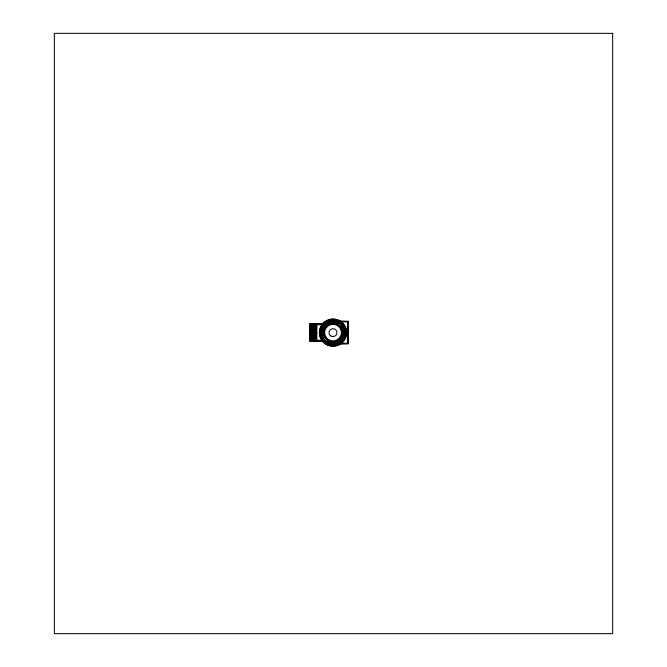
<?xml version="1.0" encoding="UTF-8"?>
<svg xmlns="http://www.w3.org/2000/svg" width="667" height="667" viewBox="0 0 667 667"><rect width="100%" height="100%" fill="white"/><g stroke="black" fill="none" stroke-linecap="round" stroke-linejoin="round"><path stroke-width="1" d="M316.291 336.71L316.291 335.668M316.291 332.533L316.291 331.491M316.291 328.364L316.291 327.322M322.828 324.504L323.136 324.195L316.291 324.195L316.291 340.879L323.136 340.879L323.136 338.794M316.291 340.879L316.291 324.195M339.978 341.779L339.978 343.838L348.057 343.838L348.057 321.236L339.978 321.236L339.978 323.287M339.978 343.838L347.749 343.53M339.978 321.236L347.749 321.544M340.595 321.853L347.44 321.853L347.44 343.222L340.595 343.222M310.222 323.57L323.603 323.57M323.228 323.97L309.788 323.97L309.788 341.095L322.078 341.095M310.222 324.37L315.341 324.37M310.247 324.429L322.836 324.429M322.603 324.729L316.85 324.729L316.833 340.337L322.603 340.337M316.925 332.533L310.372 332.6M316.6 340.57L323.136 340.879M310.222 340.704L322.686 340.637M323.428 341.504L310.222 341.504L310.222 323.503L310.372 341.562M345.848 332.841L346.04 332.841A13.048 13.048 0 0 0 326.655 321.219A13.048 13.048 0 0 0 326.28 343.822A13.048 13.048 0 0 0 346.04 332.841M348.057 321.236L348.057 343.838M340.287 321.544L340.287 323.537M323.111 323.503L323.136 326.28M316.517 323.57L316.358 341.562M316.208 341.562L316.208 323.503L316.05 341.562M315.9 341.562L315.9 323.503L315.749 341.562M315.591 341.562L315.591 323.503L315.441 341.562M315.283 341.562L315.283 323.503L315.132 341.562M314.982 341.562L314.982 323.503L314.824 341.562M314.674 341.562L314.674 323.503L314.516 341.562M314.365 341.562L314.365 323.503L314.207 341.562M314.057 341.562L314.057 323.503L313.907 341.562M313.748 341.562L313.748 323.503L313.598 341.562M313.44 341.562L313.44 323.503L313.29 341.562M313.14 341.562L313.14 323.503L312.981 341.562M312.831 341.562L312.831 323.503L312.673 341.562M312.523 341.562L312.523 323.503L312.373 341.562M312.214 341.562L312.214 323.503L312.064 341.562M311.906 341.562L311.906 323.503L311.756 341.562M311.597 341.562L311.597 323.503L311.447 341.562M311.297 341.562L311.297 323.503L311.139 341.562M310.989 341.562L310.989 323.503L310.83 341.562M310.68 341.562L310.68 323.503L310.53 341.562M310.097 324.279L310.097 340.795M330.624 344.022A11.606 11.606 0 0 1 328.081 343.197M323.103 338.878A11.606 11.606 0 0 1 322.203 337.152M321.644 329.773A11.606 11.606 0 0 1 321.802 329.215M323.47 325.863A11.606 11.606 0 0 1 325.796 323.453M328.789 321.786A11.606 11.606 0 0 1 329.148 321.652M340.762 341.271A11.656 11.656 0 0 1 339.895 341.963M343.78 328.139A11.481 11.481 0 0 1 341.246 340.845M341.696 324.896A11.481 11.481 0 0 1 342.113 325.388M328.414 325.771A8.388 8.388 0 0 1 341.329 331.391A8.187 8.187 0 0 1 341.304 333.884A8.388 8.388 0 0 1 328.414 339.503L328.106 339.361A8.254 8.254 0 0 1 328.056 325.93M339.486 325.738A9.605 9.605 0 0 0 326.53 325.729A9.43 9.43 0 0 0 324.27 328.773A9.33 9.33 0 0 0 324.27 336.418A9.43 9.43 0 0 0 326.522 339.553A9.605 9.605 0 0 0 339.486 339.545M339.495 325.729A9.48 9.48 0 0 1 340.187 326.43A9.363 9.363 0 0 1 340.187 338.853A9.48 9.48 0 0 1 339.495 339.553M341.571 327.222A9.972 9.972 0 0 1 343.121 331.674M331.09 342.488A10.247 10.247 0 0 1 329.882 342.179M331.624 322.703A10.247 10.247 0 0 1 338.402 324.129M339.978 325.754A9.638 9.638 0 0 1 339.978 339.52L339.903 339.603A9.922 9.922 0 0 1 333.308 342.371A9.98 9.98 0 0 1 332.708 342.379M332.708 342.438A9.797 9.797 0 0 1 327.022 340.47M323.72 336.043A9.797 9.797 0 0 1 332.708 322.845A9.98 9.98 0 0 1 338.469 324.521M612.665 33.35L54.335 33.35L54.335 633.65L612.665 633.65L612.665 33.35M326.121 344.089A13.357 13.357 0 0 0 346.348 332.85A13.357 13.357 0 0 0 326.505 320.952A13.357 13.357 0 0 0 326.121 344.089M325.971 344.347A13.665 13.665 0 0 0 346.657 332.85A13.665 13.665 0 0 0 326.355 320.685A13.665 13.665 0 0 0 325.971 344.347M330.957 336.026A3.96 3.96 0 0 0 336.952 332.691A3.96 3.96 0 0 0 331.065 329.165A3.96 3.96 0 0 0 330.957 336.026M327.305 342.113A11.056 11.056 0 0 0 344.047 332.808A11.056 11.056 0 0 0 327.622 322.961A11.056 11.056 0 0 0 327.305 342.113M328.431 340.562A9.146 9.146 0 0 0 342.154 332.641A9.146 9.146 0 0 0 328.431 324.712A9.146 9.146 0 0 0 328.431 340.562M327.155 342.371A11.364 11.364 0 0 0 344.355 332.816A11.364 11.364 0 0 0 327.472 322.695A11.364 11.364 0 0 0 327.155 342.371M326.522 343.43A12.59 12.59 0 0 0 345.581 332.833A12.59 12.59 0 0 0 326.88 321.619A12.59 12.59 0 0 0 326.522 343.43M326.68 343.163A12.281 12.281 0 0 0 345.273 332.833A12.281 12.281 0 0 0 327.03 321.894A12.281 12.281 0 0 0 326.68 343.163M326.838 342.905A11.981 11.981 0 0 0 344.972 332.825A11.981 11.981 0 0 0 327.172 322.161A11.981 11.981 0 0 0 326.838 342.905M326.997 342.638A11.672 11.672 0 0 0 344.664 332.816A11.672 11.672 0 0 0 327.322 322.428A11.672 11.672 0 0 0 326.997 342.638"/></g></svg>
